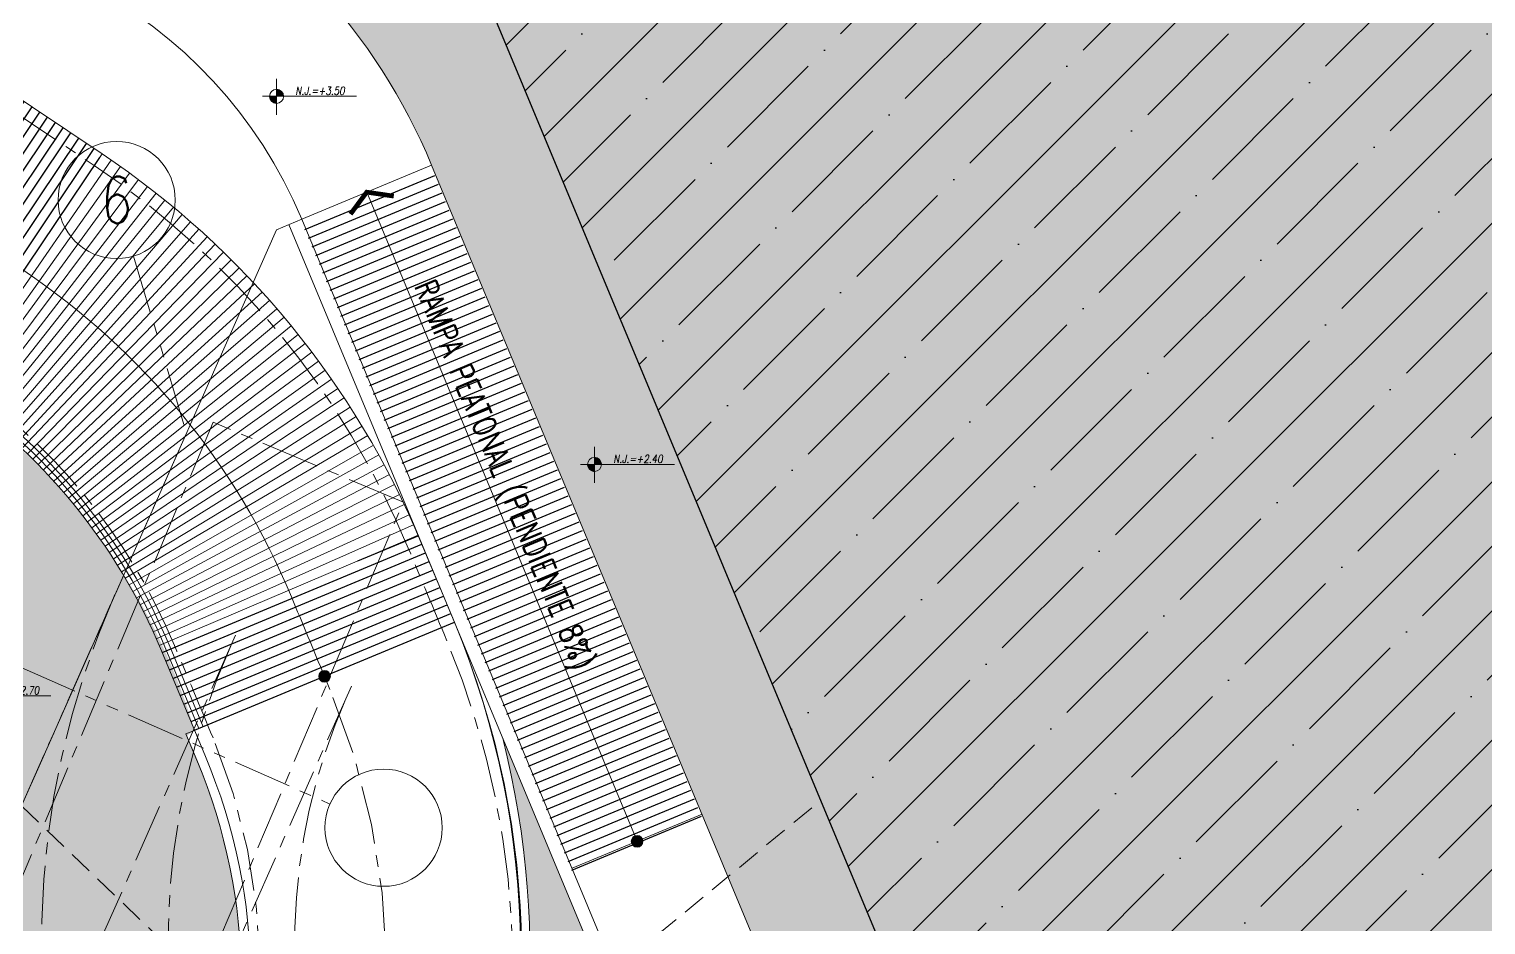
# Model space of a CAD drawing. Header units: inches. Extents: x 0 to 766, y -245 to 236.
# Drawn here: x 246.61 to 262.14, y 100.29 to 109.84 of the extents above; entities that cross this region are included whole.
import ezdxf
from ezdxf.enums import TextEntityAlignment as Align

# ---------------------------------------------------------------- set-up
doc = ezdxf.new("R2010")
doc.units = ezdxf.units.IN
doc.header["$MEASUREMENT"] = 0
for name, pattern in [('CENTER', [2, 1.25, -0.25, 0.25, -0.25]), ('HIDDEN', [0.375, 0.25, -0.125]), ('PHANTOM', [2.5, 1.25, -0.25, 0.25, -0.25, 0.25, -0.25])]:
    doc.linetypes.add(name, pattern=pattern)
doc.layers.get('DEFPOINTS').update_dxf_attribs({"color": 251, "lineweight": 9})
for name, color, linetype, lineweight in [('000 SOS 911 EQUIPOS', 5, 'Continuous', 25), ('A-BARANDAS', 251, 'Continuous', 9), ('A-HATCH', 251, 'Continuous', 9), ('A-JARDIN', 251, 'Continuous', 9), ('A-MURO BAJO', 251, 'Continuous', 9), ('A-PROYECCIONES', 251, 'HIDDEN', 9), ('A-TEXTO-INDICACIONES', 251, 'Continuous', 9), ('COTAS-EXTER', 251, 'Continuous', 9), ('DLP_MURO BAJO', 251, 'Continuous', 9), ('DLP_PROYECCIONES', 251, 'HIDDEN', 9), ('DLP_VERDE', 251, 'Continuous', 9), ('EJES', 251, 'PHANTOM', 9), ('TEXTO-AMBIENTE', 251, 'Continuous', 9)]:
    doc.layers.add(name, color=color, linetype=linetype, lineweight=lineweight)
doc.styles.add('R80', font='romans.shx', dxfattribs={"width": 0.8, "oblique": 15, "height": 0.1})
doc.styles.add('R80-200', font='romans.shx', dxfattribs={"width": 0.8, "oblique": 10, "height": 0.2})
doc.styles.add('ROMANS', font='romans.shx', dxfattribs={"width": 0.8})
doc.styles.add('TXT_COTAS', font='romans.shx', dxfattribs={"width": 0.8})
doc.dimstyles.new('DLP-COTA 200', dxfattribs={"dimtxt": 0.3, "dimasz": 0.2, "dimexe": 0.36, "dimexo": 0.12, "dimgap": 0.12, "dimtad": 1, "dimzin": 0, "dimdsep": 46, "dimtxsty": 'TXT_COTAS', "dimblk": 'ARCHTICK', "dimcen": 0.18, "dimdle": 0.2, "dimclrd": 256, "dimclre": 256, "dimclrt": 2, "dimadec": 0, "dimazin": 0, "dimtfac": 1, "dimtix": 1, "dimtofl": 0, "dimtmove": 2, "dimatfit": 3, "dimfxl": 0.36, "dimtolj": 1, "dimtzin": 0, "dimlwd": 9, "dimlwe": 9, "dimarcsym": 0})

# ---------------------------------------------------------------- blocks, each defined once
blk = doc.blocks.new('base general')
h = blk.add_hatch()
h.set_pattern_fill('_USER', color=251, scale=0.09999999999999999, angle=22.60303037113622, pattern_type=0)
h.set_pattern_definition([(22.60303037113621, (25.60557197124581, 34.83664580155164), (-0.03843441506680859, 0.09231898904598271), [])])
h.paths.add_polyline_path([(29.01946938034962, 29.75872297119349), (26.13688610529061, 36.68265124596655), (24.75212598059443, 36.10614579729736), (27.63470345537644, 29.18221671134233)])
at = {"layer": 'DLP_PROYECCIONES', "linetype": 'Continuous'}
h = blk.add_hatch(color=251, dxfattribs=at)
h.dxf.hatch_style = 1
edge = h.paths.add_edge_path()
edge.add_arc((28.32705656185863, 29.50029604695737), 0.06249999999999998, 0, 360)
at = {"layer": 'DLP_VERDE'}
h = blk.add_hatch(dxfattribs=at)
h.set_pattern_fill('AR-SAND', color=251, scale=0.0035, angle=215)
h.set_pattern_definition([(252.5, (-226544.9929284189, -8188091.284064868), (0.1028379063742484, -0.1371042579803462), [0, -0.135128, 0, -0.15113, 0, -0.1444625]), (222.5, (-226544.9929284189, -8188091.284064868), (0.01502412461654384, -0.2957586482645716), [0, -0.07289800000000002, 0, -0.121793, 0, -0.04667250000000001]), (182.5, (-226544.9033566003, -8188091.221346006), (-0.2264915386418954, -0.1592051501849949), [0, -0.04445, 0, -0.16002, 0, -0.208915]), (172.5, (-226544.9033566003, -8188091.221346006), (-0.1741606377632479, -0.217199849944006), [0, -0.022225, 0, -0.104902, 0, -0.120015])])
edge = h.paths.add_edge_path()
edge.add_line((35.41580056762905, 17.61179067846388), (34.95455813853187, 18.71969101391733))
edge.add_line((34.95455813853187, 18.71969101391733), (34.95451484443038, 18.71967298910022))
edge.add_line((34.95451484443038, 18.71967298910022), (26.09541963215452, 39.99920288659632))
edge.add_line((26.09541963215452, 39.99920288659632), (24.96460885493434, 39.52844891231507))
edge.add_line((24.96460885493434, 39.52844891231507), (24.21525246166857, 41.32843574881554))
edge.add_line((24.21525246166857, 41.32843574881554), (23.16457504793652, 40.8910259809345))
edge.add_arc((23.35674329285393, 40.42942944169044), 0.5000000000675453, 112.6025549344188, 242.6077559631927)
edge.add_arc((20.13618608468096, 34.21428573876619), 6.499999998689964, 22.603103711627227, 62.6077558450545, ccw=False)
edge.add_line((26.13691717362963, 36.71253039874136), (33.90051459215465, 18.06415133923292))
edge.add_arc((34.82370678105508, 18.44848997145891), 1.000000001170899, 202.6026878540078, 292.6029996940762)
edge.add_line((35.20805043788278, 17.52529987413436), (35.41580056762905, 17.61179067846388))
h = blk.add_hatch(dxfattribs=at)
h.set_pattern_fill('AR-SAND', color=251, scale=0.0035, angle=215)
h.set_pattern_definition([(252.5, (0, 0), (0.1028379063742484, -0.1371042579803462), [0, -0.135128, 0, -0.15113, 0, -0.1444625]), (222.5, (0, 0), (0.01502412461654384, -0.2957586482645716), [0, -0.07289800000000002, 0, -0.121793, 0, -0.04667250000000001]), (182.5, (0.08957181859295815, 0.06271886266767979), (-0.2264915386418954, -0.1592051501849949), [0, -0.04445, 0, -0.16002, 0, -0.208915]), (172.5, (0.08957181859295815, 0.06271886266767979), (-0.1741606377632479, -0.217199849944006), [0, -0.022225, 0, -0.104902, 0, -0.120015])])
edge = h.paths.add_edge_path()
edge.add_line((54.15795851493021, 23.06909632124007), (53.47955987101886, 24.69859207142144))
edge.add_line((53.47955987101886, 24.69859207142144), (49.46368754212745, 23.02668615896255))
edge.add_line((49.46368754212745, 23.02668615896255), (49.77106591992197, 22.28837169334292))
edge.add_line((49.77106591992197, 22.28837169334292), (48.38620007687132, 21.71181974280626))
edge.add_line((48.38620007687132, 21.71181974280626), (48.38620649315999, 21.71180433128029))
edge.add_line((48.38620649315999, 21.71180433128029), (35.8769682503189, 16.50393477547914))
edge.add_line((35.8769682503189, 16.50393477547914), (33.56158331385814, 15.54503816086799))
edge.add_arc((33.28421255675494, 18.61405910365283), 3.081529504020363, 169.4207275230224, 275.1642250694089, ccw=False)
edge.add_line((30.25506340982975, 19.17981481924653), (30.89331629296066, 20.99441737402231))
edge.add_line((30.89331629296066, 20.99441737402231), (26.8942514306982, 30.60029475297779))
edge.add_arc((17.75088593835244, 28.27808510512114), 9.433652006260239, -62.1009707711479, 14.250533526430218, ccw=False)
edge.add_line((22.16503171101795, 19.9408729057759), (24.01294223373407, 19.13364793173969))
edge.add_line((24.01294223373407, 19.13364793173969), (24.82116125046741, 20.96351358946413))
edge.add_line((24.82116125046741, 20.96351358946413), (27.5654016569606, 19.75143088120967))
edge.add_line((27.5654016569606, 19.75143088120967), (25.17949706461513, 14.34957176353782))
edge.add_line((25.17949706461513, 14.34957176353782), (27.63505820641876, 13.2321751313284))
edge.add_line((27.63505820641876, 13.2321751313284), (54.15795851493021, 23.06909632124007))
at = {"layer": 'A-PROYECCIONES', "color": 251}
for p, q in [((16.10224282168201, 18.25588450022042, 1.123109940365119e-06), (30.28483927779598, 29.93647476471961, 1.423259518105667e-06)), ((21.76316124599543, 29.87686299160123, 1.408051163189108e-06), (35.97418744111201, 16.27038774546236))]:
    blk.add_line(p, q, dxfattribs=at)
at = {"layer": 'DLP_MURO BAJO', "color": 251}
for p, q in [((26.13693645939929, 36.7124840747565, 3.505974099865864e-06), (24.75214791108738, 36.13597676716745)), ((24.75214791082544, 36.13597676716745, 1.244826271333831e-06), (24.48279776261188, 36.02384244371206)), ((30.95524944737554, 20.84565200470388, 5.920581379320948e-06), (24.61366905632894, 36.07832603529096)), ((31.0937283031526, 20.90330273564905, 5.920581373991877e-06), (24.75214791111648, 36.1359767653048)), ((21.96558708694647, 30.33439732622355, 1.154949440493622e-06), (24.48279776258278, 36.02384244278073)), ((21.96539938295609, 30.33448037039489, 1.123109940365119e-06), (21.76303580476088, 29.87713120225817, 1.408050102675088e-06)), ((29.01947300069151, 29.78854133281857, 3.505974063833913e-06), (27.63468445237959, 29.21203402522951))]:
    blk.add_line(p, q, dxfattribs=at)
blk.add_lwpolyline([(35.41580056931707, 17.61179067846388), (35.20805043788278, 17.52529987413436, -0.4142151567783744), (33.90051459244569, 18.06415133923292), (26.13691717362963, 36.71253039874136, 0.1763479106686683), (23.12670349291875, 39.9854906052351, -0.6371021639211684), (23.164575047791, 40.8910259809345), (24.21525246166857, 41.32843574881554), (24.96460885493434, 39.52844891231507), (26.09541963215452, 39.99920288659632), (34.95451484443038, 18.71967298910022), (34.95455813969602, 18.71969101391733)], format="xyb", dxfattribs=at)
at = {"layer": 'DLP_MURO BAJO', "color": 251, "extrusion": (-1.377931136781361e-07, 6.242548566092228e-08, 0.9999999999999887)}
blk.add_arc((20.13618608363342, 34.2142857378348, 2.196278901240291e-06), 5, 22.60266140868173, 102.0117338507259, dxfattribs=at)
at = {"layer": 'DLP_PROYECCIONES', "color": 251, "linetype": 'Continuous'}
blk.add_line((28.32705656185863, 29.50029604695737), (25.44454218522878, 36.42423042003065), dxfattribs=at)
at = {"layer": 'DLP_PROYECCIONES', "color": 251, "linetype": 'CENTER', "ltscale": 0.5}
for p, q in [((22.8114981863182, 32.24637341871858, 1.244826271779358e-06), (11.09532678779215, 5.764820422045887)), ((24.0460659499513, 31.70016609784216, 1.244826271779358e-06), (12.3298946993018, 5.218613435514271)), ((25.28063371355529, 31.15395877696574, 1.244826271779358e-06), (13.56446261081146, 4.672406448982656))]:
    blk.add_line(p, q, dxfattribs=at)
at = {"layer": 'DLP_PROYECCIONES', "color": 251, "linetype": 'Continuous', "const_width": 0.04999999999999998}
blk.add_lwpolyline([(25.73299061768921, 36.38183670770377), (25.44454218522878, 36.42423042096198), (25.27139467705274, 36.18966770544648)], dxfattribs=at)
at = {"layer": 'DLP_PROYECCIONES', "color": 251, "linetype": 'CENTER', "ltscale": 0.5}
blk.add_lwpolyline([(21.48228384304093, 28.43872106540948), (23.51046921341913, 27.58639243431389), (25.8350033464958, 33.11780645418912), (23.80681797518628, 33.97013508621603)], close=True, dxfattribs=at)
for points in [[(27.42850435298169, 20.06002766080201, -0.4143030742193787), (22.76038962567691, 32.13085516355932)], [(27.97433402636671, 21.29476243630052, -0.4143030743007911), (23.99495753715746, 31.5846481770277)], [(28.52016369934427, 22.52949721273035, -0.4143030743445475), (25.22952544863801, 31.03844119142741, -0.4143030743445475)]]:
    blk.add_lwpolyline(points, format="xyb", dxfattribs=at)
at = {"layer": 'DLP_PROYECCIONES', "color": 251, "linetype": 'Continuous'}
blk.add_circle((28.32705656185863, 29.50029604695737), 0.06249999999999998, dxfattribs=at)
at = {"layer": 'TEXTO-AMBIENTE', "color": 251, "style": 'ROMANS', "width": 0.8}
blk.add_text('RAMPA PEATONAL (PENDIENTE 8%%%)', height=0.2399999999999999, rotation=292.6493020610602, dxfattribs=at).set_placement((25.94830751238624, 35.4243451366201, -2.236541111072517e-07))
blk = doc.blocks.new('COTASYEJES')
at = {"layer": 'EJES', "ltscale": 0.5}
for p, q in [((2.607216271280777, -2.032197753898799, 1.63223988910045e-07), (20.76010154362302, -10.06341485865414, 1.63223988910045e-07)), ((18.66509667193168, -4.219748684205115), (19.23043287266046, -6.106165503151715, -7.544622349087149e-08)), ((19.23038847334101, -6.106145862489939, -7.544634805682394e-08), (14.77986927240272, -16.16561298631132, -1.662968818725813e-07))]:
    blk.add_line(p, q, dxfattribs=at)
at = {"layer": 'EJES', "linetype": 'Continuous'}
for centre in [(18.48567570216255, -3.621055845171213, 2.394439727355309e-08), (21.33166217574035, -10.31628526747227, 1.63223988910045e-07)]:
    blk.add_circle(centre, 0.6249999999999999, dxfattribs=at)
at = {"layer": 'EJES', "color": 1, "linetype": 'Continuous', "style": 'ROMANS', "width": 0.8}
blk.add_text('6', height=0.4999999999999999, dxfattribs=at).set_placement((18.48567570216255, -3.621055845171213, 2.394439727355309e-08), align=Align.MIDDLE_CENTER)
blk = doc.blocks.new('SIM NIVEL PLANTA')
at = {"linetype": 'Continuous'}
h = blk.add_hatch(dxfattribs=at)
h.set_pattern_fill('_USER', color=256, scale=0.0999963382923852, angle=45, style=0, pattern_type=0)
h.set_pattern_definition([(45, (35396.10580914898, 26516.48920438578), (-0.0707080889003696, 0.0707080889003696), [])])
h.paths.add_polyline_path([(-17.03192196782002, 1e-16), (-15.53208676343602, 1e-16, 0.4092090227661144), (-17.03192196782002, 1.474380134766136)])
h.paths.add_polyline_path([(-18.53175717220401, -1e-16, 0.4192358746569979), (-17.03192196782002, -1.525729753993459), (-17.03192196782002, 0)])
for p, q in [((-17.03192196782002, -3.974827738415029), (-17.03192196782002, 3.71603278895526)), ((0, 0), (-20, 0))]:
    blk.add_line(p, q)
blk.add_circle((-17.03192196782002, -0.0256748096136619), 1.500054944379798, dxfattribs=at)
at = {"style": 'R80'}
blk.add_attdef('N.P.T.+0.00', text='', height=2.029999999999998, dxfattribs=at).set_placement((-7.766043381718013, 2.014999999999999), align=Align.MIDDLE_CENTER)
blk = doc.blocks.new('*U154')
at = {"layer": 'A-HATCH'}
blk.add_line((-0.8359374200517777, -1.245475265663117), (0.8359374200517777, 1.245475265663117), dxfattribs=at)
blk = doc.blocks.new('*U155')
at = {"color": 0, "linetype": 'ByBlock', "lineweight": -2, "transparency": 16777216}
blk.add_blockref('*U154', (31.67700571459136, 43.12249058997259), dxfattribs=at)
for p, rotation in [((31.75950766623357, 43.06635504599286), 359.2669863436247), ((31.84128471567828, 43.0091686358346), 358.5339726872498), ((31.92232347835682, 42.95094071928074), 357.8009590308749), ((32.002610690537, 42.8916808265791), 357.0679453744998), ((32.08213321149398, 42.83139865688258), 356.3349317181242), ((32.16087802566103, 42.77010407666157), 355.6019180617489), ((32.23883224475985, 42.70780711808922), 354.8689044053738), ((32.31598310990999, 42.64451797739937), 354.1358907489985), ((32.39231799371707, 42.58024701321778), 353.4028770926232), ((32.46782440233961, 42.51500474486666), 352.6698634362477), ((32.54248997753383, 42.448801850643), 351.9368497798725), ((32.6163024986764, 42.38164916607083), 351.2038361234971), ((32.68924988476461, 42.31355768212774), 350.4708224671216), ((32.76132019639361, 42.24453854344598), 349.7378088107463), ((32.83250163771064, 42.17460304648841), 349.004795154371), ((32.90278255834563, 42.10376263769957), 348.2717814979958), ((32.97215145531805, 42.03202891163223), 347.5387678416203), ((33.04059697491959, 41.95941360904972), 346.805754185245), ((33.10810791457246, 41.88592861500427), 346.0727405288696), ((33.17467322466294, 41.81158595689179), 345.339726872494), ((33.24028201034989, 41.73639780248327), 344.6067132161189), ((33.30492353334787, 41.66037645793338), 343.8736995597438), ((33.36858721368478, 41.58353436576618), 343.1406859033687), ((33.43126263143341, 41.50588410283869), 342.4076722469936), ((33.49293952841694, 41.42743837828244), 341.6746585906182), ((33.55360780988792, 41.34821003142331), 340.9416449342428), ((33.61325754618043, 41.26821202968009), 340.2086312778674), ((33.67187897433535, 41.18745746644215), 339.4756176214923), ((33.72946249969823, 41.10595955892634), 338.7426039651173), ((33.78599869748969, 41.02373164601376), 338.0095903087422), ((33.84147831434798, 40.94078718606658), 337.2765766523671), ((33.89589226984349, 40.85713975472523), 336.543562995992), ((33.94923165796494, 40.7728030426865), 335.8105493396169), ((34.00148774857706, 40.68779085346279), 335.0775356832418), ((34.05265198884949, 40.60211710112277), 334.3445220268667), ((34.10271600465656, 40.51579580801415), 333.6115083704918), ((34.15167160194796, 40.4288411024686), 332.8784947141169), ((34.19951076808986, 40.34126721648926), 332.1454810577418), ((34.24622567317632, 40.2530884834215), 331.4124674013668), ((34.29180867131086, 40.16431933560685), 330.6794537449917), ((34.33625230185785, 40.07497430202089), 329.9464400886165), ((34.3795492906636, 39.98506800589527), 329.2134264322411), ((34.42169255124698, 39.8946151623243), 328.4804127758658), ((34.46267518595918, 39.80363057585649), 327.7473991194905), ((34.50249048711277, 39.71212913807149), 327.0143854631152)]:
    blk.add_blockref('*U154', p, dxfattribs=dict(at, rotation=rotation))

msp = doc.modelspace()

# ---------------------------------------------------------------- hatches: boundary and pattern name
h = msp.add_hatch()
h.set_pattern_fill('_USER', color=251, scale=0.1, angle=-123.8654315214217, pattern_type=0)
h.set_pattern_definition([(236.1345684785783, (247.3873874762451, 108.5132740345644), (0.08303486404664087, -0.05572442330572715), [])])
edge = h.paths.add_edge_path()
edge.add_line((242.2972198833543, 108.3163373368653), (245.7168911353749, 106.0220057294565))
edge.add_line((245.7168911353749, 106.0220057294565), (247.3875389058032, 108.5134996539774))
edge.add_line((247.3875389058032, 108.5134996539774), (244.579974391085, 110.3973269584449))
edge.add_arc((247.5124945035152, 114.7670531199174), 5.262526098373754, 228.09647621241, 236.1344662995961, ccw=False)
edge.add_line((243.9977673580818, 110.8503103368776), (242.2972198833543, 108.3163373368653))
h = msp.add_hatch()
h.set_pattern_fill('_USER', color=251, scale=0.1, angle=-157.4010180193298, pattern_type=0)
h.set_pattern_definition([(202.5989819806701, (251.1430286407069, 103.517647973341), (0.03842789191946619, -0.09232170450455204), [])])
h.paths.add_polyline_path([(247.997672261956, 103.2678317037272), (248.3742852067173, 102.363942817864), (251.1432795092062, 103.5177523792582), (250.7558133468212, 104.4468787583383)])
at = {"layer": '000 SOS 911 EQUIPOS'}
h = msp.add_hatch(dxfattribs=at)
h.set_pattern_fill('ANSI35', color=2, scale=3.9)
h.set_pattern_definition([(45, (0, 7.460698725481052e-14), (-0.6894291116568839, 0.6894291116568839), []), (45, (0.6894291104999866, 7.460698725481052e-14), (-0.6894291116568839, 0.6894291116568839), [1.21875, -0.24375, 0, -0.24375])])
h.paths.add_polyline_path([(253.2691382691501, 141.9269970064324), (240.4765992209848, 136.6190270527919), (259.7191317356828, 90.39799356255388), (272.505328757883, 95.7210700659616)])
at = {"layer": 'A-JARDIN'}
h = msp.add_hatch(dxfattribs=at)
h.set_pattern_fill('AR-SAND', color=251, scale=0.005, angle=215, style=0)
h.set_pattern_definition([(252.5, (224.7641944979498, 71.68061551552734), (0.1469112948203549, -0.1958632256862088), [0, -0.19304, 0, -0.2159, 0, -0.206375]), (222.5, (224.7641944979498, 71.68061551552734), (0.02146303516649123, -0.4225123546636738), [0, -0.10414, 0, -0.17399, 0, -0.06667500000000001]), (182.5, (224.8921542387927, 71.77021389089992), (-0.3235593409169935, -0.227435928835707), [0, -0.0635, 0, -0.2286, 0, -0.29845]), (172.5, (224.8921542387927, 71.77021389089992), (-0.2488009110903542, -0.3102854999200086), [0, -0.03175, 0, -0.14986, 0, -0.17145])])
edge = h.paths.add_edge_path()
edge.add_arc((219.6963608711324, 79.3034455348598), 2.7857783161922, 116.4294689351565, 171.8357901755376)
edge.add_line((216.8878590081533, 78.98857011281422), (216.9388160718611, 79.6990556848096))
edge.add_line((216.8878590081824, 78.98857011374554), (221.0001627046097, 78.09091278080365))
edge.add_line((234.407414844982, 108.3959429562884), (228.4929484198458, 95.02679254495075))
edge.add_line((228.4929484198458, 95.02679254495075), (221.0001735148492, 78.09091042083224))
edge.add_arc((213.9090694641875, 90.61149299711457), 9.917467425771902, 297.3375804315323, 330.9917128100339)
edge.add_arc((226.5469235219882, 102.7724028174626), 4.229226115691628, 251.8725659171058, 278.5869914388251)
edge.add_arc((227.3761320488068, 93.672252697018), 2.670843307755028, 75.85171758773151, 173.19231756884, ccw=False)
edge.add_line((228.0289722179243, 96.26207965806594), (228.8737878502527, 95.88761188377163))
edge.add_line((228.8737878502527, 95.88761188377163), (230.1595399276941, 98.79377291266343))
edge.add_line((230.1595399276941, 98.79377291266343), (229.6568091257598, 99.01402314667126))
edge.add_line((229.6568091257598, 99.01402314667126), (227.1783928922616, 98.59058503162584))
edge.add_arc((202.4146470572398, 96.84064347304871), 22.99100468511089, 331.3136155140102, 332.2974948543321)
edge.add_line((222.7702687594231, 86.15256780207625), (222.3275821089576, 86.38500818059316))
edge.add_arc((210.508226476197, 94.28975247879049), 14.21907697403569, 326.2255308005629, 358.7874096119161)
edge.add_spline(control_points=[(225.2310779922357, 98.75308644872626), (225.4733695756242, 98.80647158164999), (225.7085085275705, 98.8790808227705), (226.5714554933313, 99.21248632863632), (227.1482812181878, 99.5744661466079), (228.2111456425866, 100.4497752711969), (228.6976044385176, 100.9657592448266), (229.5787748450477, 102.1108435486304), (229.9728212790453, 102.7402913561883), (230.8536143288313, 104.4681570651802), (231.2518719515012, 105.6186669888767), (231.5999334682076, 107.5092360676127), (231.6578600540763, 108.2545815297263), (231.6167146657192, 108.9781774832728)], knot_values=[0.3740482645886585, 0.3740482645886585, 0.3740482645886585, 0.3740482645886585, 0.4906448235938291, 0.4906448235938291, 0.8165459120580114, 0.8165459120580114, 1.142447000522194, 1.142447000522194, 1.468348088986376, 1.468348088986376, 1.991137109891608, 1.991137109891608, 2.334582371093413, 2.334582371093413, 2.334582371093413, 2.334582371093413], degree=3, periodic=0)
edge.add_arc((232.1159082857723, 109.0065628216462), 0.4999999979071644, 136.5657653362087, 183.2544699340975)
edge.add_spline(control_points=[(231.7528262861254, 109.3503235812159), (232.3298525965022, 109.8473481033789), (232.7769118608214, 110.0770671023848), (233.4744657043141, 110.2523933938565), (234.0485849328636, 110.2647862118529), (234.863837866835, 110.2506729607331), (235.9059968797612, 110.2322425135272), (237.1982137994148, 110.2087834385084)], knot_values=[6.015160029701731, 6.015160029701731, 6.015160029701731, 6.015160029701731, 6.054882591792072, 6.054882591792072, 6.235584469491094, 6.235584469491094, 6.279718761648507, 6.279718761648507, 6.279718761648507, 6.279718761648507], degree=3, periodic=0)
edge.add_line((245.4273668746994, 103.5207429296198), (234.407414844982, 108.3959429562884))
edge.add_line((248.3742852063099, 102.363942817864), (248.281965970202, 102.3255089969235))
edge.add_arc((242.663362787391, 99.67410733186176), 6.212779773610728, -63.39457999249862, 25.262481377147594, ccw=False)
edge.add_arc((249.5813234682666, 85.84517616041472), 9.249999984826383, 116.5573009251809, 156.134074475226)
edge.add_line((241.1222471739695, 89.58770578176251), (238.081067059213, 82.71391604383012))
edge.add_line((238.081067059213, 82.71391604383012), (237.7381078613637, 82.86564833026847))
edge.add_line((237.7381078613637, 82.86564833026847), (242.3909303276689, 93.38236104146114))
edge.add_line((242.3909303276689, 93.38236104146114), (242.8252795721294, 93.19019589674195))
edge.add_line((242.8252795721294, 93.19019589674195), (246.5277409901557, 101.5571087394702))
edge.add_line((246.5277409901557, 101.5571087394702), (244.8811718978925, 102.2861697031977))
edge.add_line((244.8811718978925, 102.2861697031977), (245.4274181179592, 103.5207202593656))
edge.add_arc((237.0518949160125, 102.2501378665539), 7.959990487141622, 56.10332446192847, 88.94674162212493)
edge.add_line((241.4911573199736, 108.857285349709), (245.8482007610967, 105.9307960300567))
edge.add_arc((241.7747690912458, 100.3680202477472), 6.894731322364667, 16.827137296234184, 53.78594943242729, ccw=False)
at = {"layer": 'A-PROYECCIONES', "linetype": 'Continuous'}
h = msp.add_hatch(color=251, dxfattribs=at)
h.dxf.hatch_style = 1
edge = h.paths.add_edge_path()
edge.add_arc((249.7590737548837, 102.9404501273157), 0.06249999999999999, 0, 360)
at = {"layer": 'DLP_VERDE'}
h = msp.add_hatch(dxfattribs=at)
h.set_pattern_fill('AR-SAND', color=251, scale=0.005, angle=215)
h.set_pattern_definition([(252.5, (-226320.2287341499, -8188019.603450044), (0.1469112948203549, -0.1958632256862088), [0, -0.19304, 0, -0.2159, 0, -0.206375]), (222.5, (-226320.2287341499, -8188019.603450044), (0.02146303516649123, -0.4225123546636738), [0, -0.10414, 0, -0.17399, 0, -0.06667500000000001]), (182.5, (-226320.100774409, -8188019.513851669), (-0.3235593409169935, -0.227435928835707), [0, -0.0635, 0, -0.2286, 0, -0.29845]), (172.5, (-226320.100774409, -8188019.513851669), (-0.2488009110903542, -0.3102854999200086), [0, -0.03175, 0, -0.14986, 0, -0.17145])])
h.paths.add_polyline_path([(267.8011765499198, 121.8252278390201), (249.7474713067006, 114.3513253359916), (259.3553606254811, 91.27305019654801), (260.7384402448026, 87.95102445602885), (279.0505276954739, 94.79639531027993)])
h.paths.add_polyline_path([(272.498323991191, 98.86165167306086), (274.2278818346042, 94.70730098251721), (278.3822325256135, 96.43685882639608), (276.652674682666, 100.5912095169397)], flags=16)

# ---------------------------------------------------------------- linework, layer by layer
at = {"layer": '000 SOS 911 EQUIPOS', "color": 2, "elevation": 1.708199982557754e-06}
msp.add_lwpolyline([(240.4765972778706, 136.6190317202337), (253.2691363260319, 141.9270016738728), (272.5053268147636, 95.7210747334008), (259.7191297925647, 90.39799822999474), (240.4765972778661, 136.6190317202318)], dxfattribs=at)
at = {"layer": 'A-BARANDAS', "color": 251}
for p, q in [((248.4204448244366, 102.3831597288, -2.710756627989497e-06), (248.0671858490625, 103.2316988139274, -2.710756627989497e-06)), ((248.4666044423595, 102.4023766388046, -2.710756627989497e-06), (248.1133454673347, 103.250915723932, -2.710756627989497e-06))]:
    msp.add_line(p, q, dxfattribs=at)
for radius in [6.399999999999999, 6.35]:
    msp.add_arc((242.2049439232162, 100.7910801219614, -2.710756627989497e-06), radius, 22.60266140868131, 56.13533467256815, dxfattribs=at)
at = {"layer": 'A-MURO BAJO', "color": 251}
for p, q in [((243.9876067470707, 110.7948644627677, -2.710756628433586e-06), (247.3873874762451, 108.5132740345644, -2.710756628433586e-06)), ((250.7906329228083, 104.3654254331114, -2.710756627989497e-06), (251.143862303283, 103.5169574358361, -2.710756627989497e-06)), ((251.143862303283, 103.5169574358361, -2.710756627989497e-06), (248.3742852063099, 102.363942817864, -2.710756627989497e-06)), ((248.4898546368006, 102.0863414398255, -2.710756627989497e-06), (248.0210262307903, 103.2124819039228, -2.710756627989497e-06))]:
    msp.add_line(p, q, dxfattribs=at)
at = {"layer": 'A-MURO BAJO', "color": 251, "elevation": -2.710756627989497e-06}
for points in [[(246.6914865790116, 91.61155638572296, -0.0004263398930265622), (246.701411817334, 91.61653723855039, 0.3927091170217729), (251.143861862942, 103.5169572523656)], [(246.9292262083857, 91.62148842130324, 0.3460441010936314), (251.6584459284443, 102.2809102685051)]]:
    msp.add_lwpolyline(points, format="xyb", dxfattribs=at)
msp.add_lwpolyline([(248.3975353998778, 102.0479076198163), (248.281965970202, 102.3255089969235), (248.374285206892, 102.3639428160014)], dxfattribs=at)
at = {"layer": 'A-MURO BAJO', "color": 251}
for centre, radius, start, end in [((242.2049439232162, 100.7910801219614, -2.710756627989497e-06), 9.3, 22.60266140868131, 56.13533467256815), ((242.2049439232162, 100.7910801219614, -2.710756627989497e-06), 6.3, 22.60266140868131, 56.13533467256815), ((242.5581733037782, 99.94261212468615, -2.710756627989497e-06), 9.3, 296.4819513484957, 22.60266140868131), ((242.6737427339779, 99.66501074478498, -2.710756627989497e-06), 6.2, 296.5573009322465, 22.60266140868131), ((242.6737427339779, 99.66501074478498, -2.710756627989497e-06), 6.3, 296.5573009322465, 22.60266140868131)]:
    msp.add_arc(centre, radius, start, end, dxfattribs=at)
at = {"layer": 'A-PROYECCIONES', "color": 251, "linetype": 'CENTER', "ltscale": 0.5}
msp.add_line((249.7590737550875, 102.9404501263844, -2.710756627989497e-06), (249.8168561856676, 102.8016549256491, -2.710756627989497e-06), dxfattribs=at)
at = {"layer": 'A-PROYECCIONES', "color": 251, "linetype": 'CENTER', "ltscale": 0.5, "elevation": -1.555527267269873e-06}
for points in [[(243.8853701699938, 110.6828281302797), (247.3036440446106, 108.3888269635709, -0.1473592484146012), (250.652146203118, 104.307793592182, -6.644045929317639e-06), (251.0631658790464, 103.3205115032243, -7.578620973326177e-06)], [(242.3808067399025, 108.4408894852596), (245.7990806145192, 106.1468883185508, -0.1473592484303859), (248.1595425452344, 103.2700426560687, -8.81965105254859e-06), (248.5705939218699, 102.2826775136264, -7.578620970443145e-06)]]:
    msp.add_lwpolyline(points, format="xyb", dxfattribs=at)
at = {"layer": 'A-PROYECCIONES', "color": 251, "linetype": 'Continuous', "elevation": -1.555527267269873e-06}
msp.add_lwpolyline([(243.1330884549482, 109.5618588077696), (246.5513623295649, 107.2678576410609, -0.1473592484211277), (249.4058443741762, 103.788918124591, -7.578620968385902e-06), (249.7590737547964, 102.9404501273157, -598883.7145907787)], format="xyb", dxfattribs=at)
at = {"layer": 'A-PROYECCIONES', "color": 251, "linetype": 'Continuous'}
msp.add_circle((249.7590737548837, 102.9404501273157, -2.710756627989497e-06), 0.06249999999999999, dxfattribs=at)
at = {"layer": 'A-PROYECCIONES', "color": 251, "linetype": 'CENTER', "ltscale": 0.5}
for radius in [9.15, 7.8, 6.449999999999999]:
    msp.add_arc((242.6159557350277, 99.80381692115685, -2.710756627989497e-06), radius, 296.5192159479923, 22.60266140868131, dxfattribs=at)

# ---------------------------------------------------------------- block references
at = {"color": 251}
for name, p in [('COTASYEJES', (229.0570709159604, 111.6419700831967, -1.572678485372836e-07)), ('base general', (224.76419426899, 71.68061482448599, -1.402094120316641e-06)), ('*U155', (214.8744443415146, 64.1453081789287, -2.710756627989497e-06))]:
    msp.add_blockref(name, p, dxfattribs=at)
at = {"layer": 'A-TEXTO-INDICACIONES', "color": 251}
ref = msp.add_blockref('SIM NIVEL PLANTA', (250.0988228493318, 109.1281367010297, -1.572678402823266e-07), dxfattribs=dict(at, xscale=0.04999999999999999, yscale=0.04999999999999999, zscale=0.04999999999999999, rotation=0.009024318233188236))
ref.add_attrib('N.P.T.+0.00', 'N.J.=+3.50', dxfattribs={"layer": '0', "height": 0.08533333333333337, "rotation": 0.009024320776549822, "style": 'R80-200', "oblique": 10, "width": 0.7999999999999997}).set_placement((249.7105048168398, 109.2288255412923, -1.572678402823266e-07), align=Align.TOP_CENTER)
ref = msp.add_blockref('SIM NIVEL PLANTA', (253.4888946908707, 105.2015314317169, -1.572678485372836e-07), dxfattribs=dict(at, xscale=0.04999999999999999, yscale=0.04999999999999999, zscale=0.04999999999999999, rotation=0.009024318233188236))
ref.add_attrib('N.P.T.+0.00', 'N.J.=+2.40', dxfattribs={"layer": '0', "height": 0.08533333333333337, "rotation": 0.009024320776549822, "style": 'R80-200', "oblique": 10, "width": 0.7999999999999997}).set_placement((253.1005766586115, 105.3022202729108, -1.572678485372836e-07), align=Align.TOP_CENTER)
ref = msp.add_blockref('SIM NIVEL PLANTA', (246.8415309817012, 102.7321395278769, -1.572678485372836e-07), dxfattribs=dict(at, xscale=0.04999999999999999, yscale=0.04999999999999999, zscale=0.04999999999999999, rotation=0.009024318233188236))
ref.add_attrib('N.P.T.+0.00', 'N.J.=+2.70', dxfattribs={"layer": '0', "height": 0.08533333333333337, "rotation": 0.009024320776549822, "style": 'R80-200', "oblique": 10, "width": 0.7999999999999997}).set_placement((246.4532129492093, 102.8328283681395, -1.572678485372836e-07), align=Align.TOP_CENTER)

doc.saveas('drawing.dxf')
